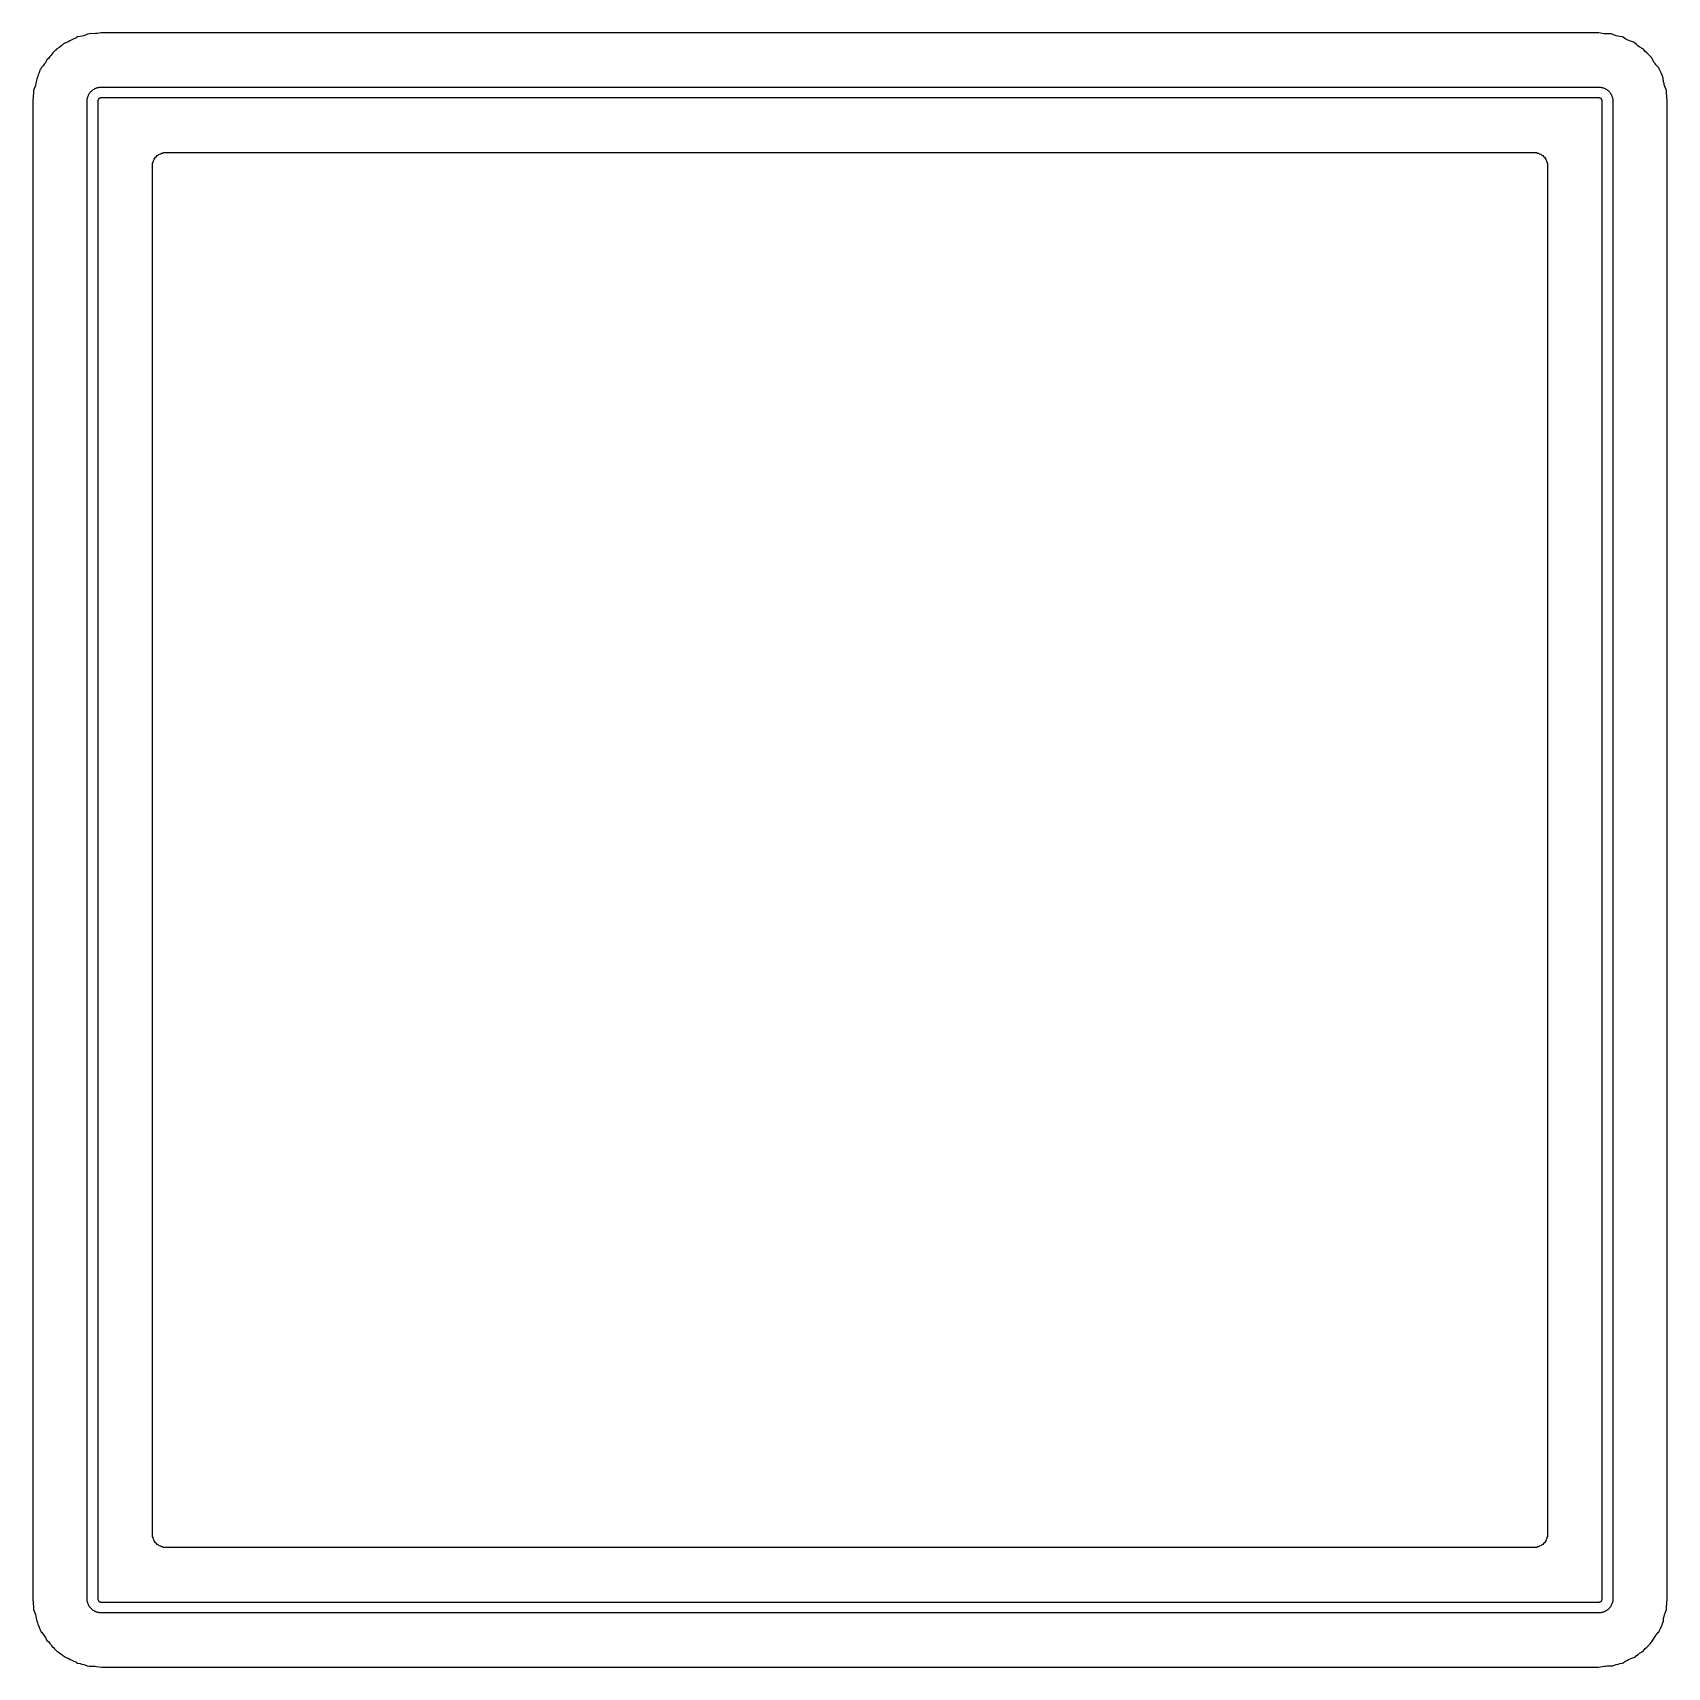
# Model space of a CAD drawing. Extents: x 63 to 223, y -147 to -32.
# Drawn here: x 153.01 to 168.25, y -66.8 to -51.56 of the extents above; entities that cross this region are included whole.
import ezdxf

# ---------------------------------------------------------------- set-up
doc = ezdxf.new("R2010")
doc.units = 0
doc.header["$MEASUREMENT"] = 0
doc.layers.add('BLACK', color=7, linetype='CONTINUOUS')

msp = doc.modelspace()

# ---------------------------------------------------------------- linework, layer by layer
at = {"layer": 'Black'}
for p, q in [((153.314, -51.6586), (153.31, -51.6618)), ((153.348, -51.6459), (153.314, -51.6586)), ((153.36, -51.6383), (153.348, -51.6459)), ((153.374, -51.6322), (153.36, -51.6383)), ((153.385, -51.6244), (153.374, -51.6322)), ((153.398, -51.6187), (153.385, -51.6244)), ((153.417, -51.6113), (153.398, -51.6187)), ((153.418, -51.6099), (153.417, -51.6113)), ((153.42, -51.609), (153.418, -51.6099)), ((153.432, -51.6012), (153.42, -51.609)), ((153.458, -51.598), (153.432, -51.6012)), ((153.474, -51.5931), (153.458, -51.598)), ((153.49, -51.5896), (153.474, -51.5931)), ((153.526, -51.5749), (153.49, -51.5896)), ((153.545, -51.5716), (153.526, -51.5749)), ((153.553, -51.5704), (153.545, -51.5716)), ((153.584, -51.5717), (153.553, -51.5704)), ((153.599, -51.5697), (153.584, -51.5717)), ((153.614, -51.5694), (153.599, -51.5697)), ((153.653, -51.5616), (153.614, -51.5694)), ((167.614, -51.5616), (153.653, -51.5616)), ((167.662, -51.5712), (167.614, -51.5616)), ((167.676, -51.5715), (167.662, -51.5712)), ((167.689, -51.5736), (167.676, -51.5715)), ((167.732, -51.573), (167.689, -51.5736)), ((167.739, -51.5742), (167.732, -51.573)), ((167.732, -51.573), (167.732, -51.573)), ((167.777, -51.5896), (167.739, -51.5742)), ((167.793, -51.5931), (167.777, -51.5896)), ((167.809, -51.598), (167.793, -51.5931)), ((167.835, -51.6012), (167.809, -51.598)), ((167.865, -51.6213), (167.835, -51.6012)), ((167.87, -51.6233), (167.865, -51.6213)), ((167.873, -51.6263), (167.87, -51.6233)), ((167.875, -51.6271), (167.873, -51.6263)), ((167.887, -51.6315), (167.875, -51.6271)), ((167.899, -51.6376), (167.887, -51.6315)), ((167.942, -51.6513), (167.899, -51.6376)), ((167.945, -51.6533), (167.942, -51.6513)), ((167.965, -51.673), (167.945, -51.6533)), ((153.163, -51.7986), (153.145, -51.814)), ((153.174, -51.7848), (153.163, -51.7986)), ((153.186, -51.7718), (153.174, -51.7848)), ((153.201, -51.7491), (153.186, -51.7718)), ((153.207, -51.7439), (153.201, -51.7491)), ((153.212, -51.7389), (153.207, -51.7439)), ((153.228, -51.7256), (153.212, -51.7389)), ((153.229, -51.7241), (153.228, -51.7256)), ((153.23, -51.723), (153.229, -51.7241)), ((153.236, -51.7154), (153.23, -51.723)), ((153.259, -51.7025), (153.236, -51.7154)), ((153.272, -51.6918), (153.259, -51.7025)), ((153.285, -51.6822), (153.272, -51.6918)), ((153.301, -51.6664), (153.285, -51.6822)), ((153.302, -51.6662), (153.301, -51.6664)), ((153.307, -51.6629), (153.302, -51.6662)), ((153.31, -51.6618), (153.307, -51.6629)), ((167.979, -51.6826), (167.965, -51.673)), ((167.992, -51.6933), (167.979, -51.6826)), ((168.031, -51.7154), (167.992, -51.6933)), ((168.048, -51.737), (168.031, -51.7154)), ((168.063, -51.75), (168.048, -51.737)), ((168.077, -51.7636), (168.063, -51.75)), ((168.082, -51.7671), (168.077, -51.7636)), ((168.091, -51.7769), (168.082, -51.7671)), ((168.103, -51.791), (168.091, -51.7769)), ((168.106, -51.7941), (168.103, -51.791)), ((168.107, -51.7954), (168.106, -51.7941)), ((168.108, -51.7974), (168.107, -51.7954)), ((168.109, -51.7999), (168.108, -51.7974)), ((168.132, -51.841), (168.109, -51.7999)), ((153.065, -51.9549), (153.061, -51.9659)), ((153.074, -51.9356), (153.065, -51.9549)), ((153.078, -51.9218), (153.074, -51.9356)), ((153.082, -51.9137), (153.078, -51.9218)), ((153.086, -51.9053), (153.082, -51.9124)), ((153.082, -51.9124), (153.082, -51.9137)), ((153.089, -51.8988), (153.086, -51.9043)), ((153.086, -51.9043), (153.086, -51.9053)), ((153.091, -51.8962), (153.089, -51.8988)), ((153.094, -51.8904), (153.091, -51.8962)), ((153.113, -51.8703), (153.094, -51.8903)), ((153.094, -51.8903), (153.094, -51.8904)), ((153.122, -51.8559), (153.113, -51.8703)), ((153.132, -51.8421), (153.122, -51.8559)), ((153.136, -51.8338), (153.132, -51.8421)), ((153.138, -51.8295), (153.136, -51.8338)), ((153.14, -51.8257), (153.138, -51.8295)), ((153.145, -51.814), (153.14, -51.8257)), ((168.139, -51.8491), (168.132, -51.841)), ((168.144, -51.8584), (168.139, -51.8491)), ((168.144, -51.859), (168.144, -51.8584)), ((168.148, -51.8618), (168.144, -51.859)), ((168.15, -51.8653), (168.148, -51.8618)), ((168.173, -51.8903), (168.15, -51.8653)), ((168.173, -51.8904), (168.173, -51.8903)), ((168.176, -51.8962), (168.173, -51.8904)), ((168.178, -51.8988), (168.176, -51.8962)), ((168.18, -51.9039), (168.178, -51.8988)), ((168.181, -51.9077), (168.18, -51.9039)), ((168.182, -51.9087), (168.181, -51.9077)), ((168.182, -51.9097), (168.182, -51.9087)), ((168.192, -51.9284), (168.182, -51.9097)), ((168.192, -51.9299), (168.192, -51.9284)), ((168.193, -51.9333), (168.192, -51.9299)), ((168.196, -51.9395), (168.193, -51.9333)), ((168.199, -51.9426), (168.196, -51.9395)), ((168.199, -51.9443), (168.199, -51.9426)), ((168.199, -51.9444), (168.199, -51.9443)), ((168.204, -51.9558), (168.199, -51.9444)), ((168.205, -51.9591), (168.204, -51.9558)), ((168.212, -51.9775), (168.205, -51.9591)), ((153.022, -52.1072), (153.02, -52.1281)), ((153.04, -52.0528), (153.022, -52.1017)), ((153.022, -52.1017), (153.022, -52.1026)), ((153.022, -52.1026), (153.022, -52.1072)), ((153.022, -52.1072), (153.022, -52.1072)), ((153.043, -52.0359), (153.04, -52.0528)), ((153.047, -52.0192), (153.043, -52.0359)), ((153.048, -52.0065), (153.047, -52.0192)), ((153.052, -51.9937), (153.048, -52.0065)), ((153.058, -51.9776), (153.052, -51.9937)), ((153.061, -51.9659), (153.058, -51.9776)), ((153.546, -52.1223), (153.551, -52.1163)), ((153.551, -52.1163), (153.556, -52.11)), ((153.556, -52.11), (153.557, -52.1096)), ((153.557, -52.1089), (153.561, -52.106)), ((153.557, -52.1096), (153.557, -52.1089)), ((153.561, -52.106), (153.564, -52.1024)), ((153.564, -52.1024), (153.569, -52.0993)), ((153.569, -52.0993), (153.572, -52.0957)), ((153.572, -52.0957), (153.575, -52.0941)), ((153.575, -52.0941), (153.577, -52.0919)), ((153.577, -52.0919), (153.578, -52.0913)), ((153.578, -52.0913), (153.579, -52.0905)), ((153.579, -52.0905), (153.586, -52.0869)), ((153.586, -52.0869), (153.592, -52.083)), ((153.592, -52.083), (153.593, -52.0828)), ((153.593, -52.0828), (153.594, -52.0823)), ((153.594, -52.0823), (153.596, -52.0818)), ((153.596, -52.0818), (153.597, -52.0808)), ((153.597, -52.0808), (153.604, -52.0784)), ((153.604, -52.0784), (153.61, -52.0756)), ((153.61, -52.0756), (153.612, -52.0755)), ((153.612, -52.0755), (153.614, -52.0749)), ((153.614, -52.0749), (153.616, -52.0746)), ((153.616, -52.0746), (153.617, -52.074)), ((153.617, -52.074), (153.618, -52.0739)), ((153.618, -52.0737), (153.626, -52.0723)), ((153.618, -52.0739), (153.618, -52.0737)), ((153.626, -52.0723), (153.634, -52.0707)), ((153.634, -52.0707), (153.635, -52.0708)), ((153.635, -52.0708), (153.635, -52.0707)), ((153.635, -52.0707), (153.638, -52.0707)), ((153.638, -52.0707), (153.641, -52.0702)), ((153.641, -52.0702), (153.645, -52.0703)), ((153.645, -52.0703), (153.649, -52.0696)), ((153.649, -52.0696), (167.619, -52.0696)), ((167.619, -52.0696), (167.623, -52.0704)), ((167.623, -52.0704), (167.628, -52.0704)), ((167.628, -52.0704), (167.63, -52.0707)), ((167.63, -52.0707), (167.632, -52.0707)), ((167.632, -52.0707), (167.632, -52.0708)), ((167.632, -52.0708), (167.633, -52.0707)), ((167.633, -52.0707), (167.641, -52.0723)), ((167.641, -52.0723), (167.649, -52.0737)), ((167.649, -52.0737), (167.649, -52.0739)), ((167.649, -52.0739), (167.65, -52.074)), ((167.65, -52.074), (167.651, -52.0746)), ((167.651, -52.0746), (167.653, -52.0749)), ((167.653, -52.0749), (167.655, -52.0755)), ((167.655, -52.0755), (167.657, -52.0756)), ((167.657, -52.0756), (167.663, -52.0784)), ((167.663, -52.0784), (167.67, -52.0808)), ((167.67, -52.0808), (167.671, -52.0818)), ((167.671, -52.0818), (167.673, -52.0823)), ((167.673, -52.0823), (167.674, -52.0828)), ((167.674, -52.0828), (167.675, -52.083)), ((167.675, -52.083), (167.681, -52.0869)), ((167.681, -52.0869), (167.688, -52.0905)), ((167.688, -52.0905), (167.689, -52.0913)), ((167.689, -52.0913), (167.69, -52.0919)), ((167.69, -52.0919), (167.691, -52.0928)), ((167.691, -52.0928), (167.692, -52.0936)), ((167.692, -52.0936), (167.693, -52.0944)), ((167.693, -52.0944), (167.694, -52.0949)), ((167.694, -52.0949), (167.7, -52.0999)), ((167.7, -52.0999), (167.706, -52.1045)), ((167.706, -52.1045), (167.706, -52.1056)), ((167.706, -52.1056), (167.707, -52.1065)), ((167.707, -52.1065), (167.708, -52.1078)), ((167.708, -52.1078), (167.71, -52.1089)), ((167.71, -52.1089), (167.71, -52.1096)), ((167.71, -52.1096), (167.711, -52.11)), ((167.711, -52.11), (167.716, -52.1163)), ((167.716, -52.1163), (167.721, -52.1223)), ((168.215, -51.9845), (168.212, -51.9775)), ((168.219, -52.0199), (168.215, -51.9845)), ((168.223, -52.0339), (168.219, -52.0199)), ((168.225, -52.0484), (168.223, -52.0339)), ((168.245, -52.1017), (168.225, -52.0484)), ((168.245, -52.1026), (168.245, -52.1017)), ((168.245, -52.1072), (168.245, -52.1026)), ((168.247, -52.1281), (168.245, -52.1072)), ((168.245, -52.1072), (168.245, -52.1072)), ((153.016, -52.1875), (153.014, -52.2)), ((153.014, -52.2), (153.014, -66.1615)), ((153.017, -52.1664), (153.016, -52.1875)), ((153.018, -52.1512), (153.017, -52.1543)), ((153.017, -52.1543), (153.017, -52.1664)), ((153.019, -52.1491), (153.018, -52.1501)), ((153.018, -52.1501), (153.018, -52.1512)), ((153.02, -52.1281), (153.019, -52.1491)), ((153.522, -52.1958), (153.523, -52.1921)), ((153.522, -66.1658), (153.522, -52.1958)), ((153.523, -52.1774), (153.525, -52.1715)), ((153.523, -52.18), (153.523, -52.1774)), ((153.523, -52.1825), (153.523, -52.18)), ((153.523, -52.1854), (153.523, -52.1825)), ((153.523, -52.1883), (153.523, -52.1854)), ((153.523, -52.1921), (153.523, -52.1883)), ((153.525, -52.1715), (153.526, -52.1654)), ((153.526, -52.1654), (153.527, -52.1632)), ((153.527, -52.1632), (153.528, -52.1623)), ((153.528, -52.1602), (153.53, -52.1545)), ((153.528, -52.1607), (153.528, -52.1602)), ((153.528, -52.1621), (153.528, -52.1607)), ((153.528, -52.1622), (153.528, -52.1621)), ((153.528, -52.1623), (153.528, -52.1622)), ((153.53, -52.1545), (153.533, -52.1467)), ((153.533, -52.1467), (153.535, -52.1415)), ((153.535, -52.1415), (153.538, -52.1359)), ((153.538, -52.1359), (153.541, -52.1316)), ((153.541, -52.1316), (153.544, -52.1268)), ((153.544, -52.1268), (153.545, -52.1254)), ((153.545, -52.1254), (153.546, -52.1238)), ((153.546, -52.1231), (153.546, -52.1223)), ((153.546, -52.1238), (153.546, -52.1231)), ((153.623, -52.1909), (153.622, -52.1933)), ((153.622, -52.1933), (153.622, -52.1967)), ((153.622, -52.1967), (153.622, -52.1996)), ((153.622, -52.1996), (153.622, -66.162)), ((153.624, -52.1869), (153.623, -52.1909)), ((153.625, -52.1863), (153.624, -52.1869)), ((153.624, -52.1869), (153.624, -52.1869)), ((153.626, -52.1843), (153.625, -52.1857)), ((153.625, -52.1857), (153.625, -52.1862)), ((153.625, -52.1862), (153.625, -52.1863)), ((153.629, -52.1793), (153.626, -52.1835)), ((153.626, -52.1835), (153.626, -52.1843)), ((153.631, -52.1775), (153.629, -52.1787)), ((153.629, -52.1787), (153.629, -52.1793)), ((153.632, -52.1762), (153.631, -52.1775)), ((153.633, -52.1758), (153.632, -52.1762)), ((153.634, -52.174), (153.633, -52.1758)), ((153.638, -52.172), (153.634, -52.174)), ((153.642, -52.1707), (153.638, -52.172)), ((153.646, -52.17), (153.642, -52.1707)), ((153.642, -52.1707), (153.642, -52.1707)), ((153.65, -52.1701), (153.646, -52.17)), ((153.653, -52.1696), (153.65, -52.1701)), ((167.614, -52.1696), (153.653, -52.1696)), ((167.616, -52.1699), (167.614, -52.1696)), ((167.621, -52.1699), (167.616, -52.1699)), ((167.625, -52.1707), (167.621, -52.1699)), ((167.629, -52.172), (167.625, -52.1707)), ((167.625, -52.1707), (167.625, -52.1707)), ((167.634, -52.1748), (167.629, -52.172)), ((167.636, -52.1766), (167.634, -52.1748)), ((167.638, -52.1783), (167.636, -52.1766)), ((167.636, -52.1766), (167.636, -52.1766)), ((167.64, -52.1815), (167.638, -52.1783)), ((167.642, -52.1836), (167.64, -52.1815)), ((167.642, -52.1838), (167.642, -52.1836)), ((167.642, -52.1863), (167.642, -52.1838)), ((167.643, -52.1869), (167.642, -52.1863)), ((167.644, -52.1909), (167.643, -52.1869)), ((167.643, -52.1869), (167.643, -52.1869)), ((167.645, -52.1933), (167.644, -52.1909)), ((167.645, -52.1967), (167.645, -52.1933)), ((167.645, -52.1996), (167.645, -52.1967)), ((167.645, -66.162), (167.645, -52.1996)), ((167.721, -52.1223), (167.721, -52.1228)), ((167.721, -52.1228), (167.722, -52.1251)), ((167.722, -52.1251), (167.724, -52.127)), ((167.724, -52.127), (167.727, -52.1322)), ((167.727, -52.1322), (167.731, -52.137)), ((167.731, -52.137), (167.731, -52.1398)), ((167.731, -52.1398), (167.733, -52.1424)), ((167.733, -52.1424), (167.733, -52.1446)), ((167.733, -52.1446), (167.734, -52.1467)), ((167.734, -52.1467), (167.737, -52.1545)), ((167.737, -52.1545), (167.739, -52.1602)), ((167.739, -52.1602), (167.739, -52.1607)), ((167.739, -52.1607), (167.739, -52.1621)), ((167.739, -52.1621), (167.739, -52.1622)), ((167.739, -52.1622), (167.739, -52.1623)), ((167.739, -52.1623), (167.74, -52.1632)), ((167.74, -52.1632), (167.741, -52.1654)), ((167.741, -52.1654), (167.742, -52.1715)), ((167.742, -52.1715), (167.744, -52.1774)), ((167.744, -52.1774), (167.744, -52.18)), ((167.744, -52.18), (167.744, -52.1825)), ((167.744, -52.1825), (167.744, -52.1854)), ((167.744, -52.1854), (167.744, -52.1883)), ((167.744, -52.1883), (167.744, -52.1921)), ((167.744, -52.1921), (167.745, -52.1958)), ((167.745, -52.1958), (167.745, -66.1658)), ((168.248, -52.1491), (168.247, -52.1281)), ((168.249, -52.1501), (168.248, -52.1491)), ((168.249, -52.1512), (168.249, -52.1501)), ((168.25, -52.1543), (168.249, -52.1512)), ((168.25, -52.1664), (168.25, -52.1543)), ((168.251, -52.1875), (168.25, -52.1664)), ((168.253, -52.2), (168.251, -52.1875)), ((168.253, -54.5773), (168.253, -52.2)), ((154.154, -52.7326), (154.16, -52.723)), ((154.16, -52.723), (154.168, -52.7158)), ((154.168, -52.7158), (154.175, -52.7073)), ((154.175, -52.7073), (154.185, -52.7018)), ((154.185, -52.7018), (154.194, -52.6946)), ((154.194, -52.6946), (154.204, -52.6908)), ((154.204, -52.6908), (154.214, -52.6853)), ((154.214, -52.6853), (154.225, -52.6833)), ((154.225, -52.6833), (154.235, -52.6795)), ((154.235, -52.6795), (154.246, -52.6795)), ((154.246, -52.6795), (154.257, -52.6776)), ((154.257, -52.6776), (167.01, -52.6776)), ((167.01, -52.6776), (167.021, -52.6795)), ((167.021, -52.6795), (167.032, -52.6795)), ((167.032, -52.6795), (167.042, -52.6833)), ((167.042, -52.6833), (167.053, -52.6853)), ((167.053, -52.6853), (167.063, -52.6908)), ((167.063, -52.6908), (167.073, -52.6946)), ((167.073, -52.6946), (167.082, -52.7018)), ((167.082, -52.7018), (167.092, -52.7073)), ((167.092, -52.7073), (167.099, -52.7158)), ((167.099, -52.7158), (167.107, -52.723)), ((167.107, -52.723), (167.113, -52.7326)), ((154.13, -52.8046), (154.132, -52.7937)), ((154.13, -65.557), (154.13, -52.8046)), ((154.132, -52.7825), (154.136, -52.7721)), ((154.132, -52.7937), (154.132, -52.7825)), ((154.136, -52.7721), (154.138, -52.7612)), ((154.138, -52.7612), (154.143, -52.7515)), ((154.143, -52.7515), (154.147, -52.7411)), ((154.147, -52.7411), (154.154, -52.7326)), ((167.113, -52.7326), (167.12, -52.7411)), ((167.12, -52.7411), (167.124, -52.7515)), ((167.124, -52.7515), (167.129, -52.7612)), ((167.129, -52.7612), (167.131, -52.7721)), ((167.131, -52.7721), (167.135, -52.7825)), ((167.135, -52.7825), (167.135, -52.7937)), ((167.135, -52.7937), (167.137, -52.8046)), ((167.137, -52.8046), (167.137, -65.557)), ((168.253, -66.1615), (168.253, -54.5773)), ((154.132, -65.5679), (154.13, -65.557)), ((154.132, -65.5791), (154.132, -65.5679)), ((154.136, -65.5895), (154.132, -65.5791)), ((154.138, -65.6004), (154.136, -65.5895)), ((154.143, -65.6101), (154.138, -65.6004)), ((154.147, -65.6205), (154.143, -65.6101)), ((154.154, -65.629), (154.147, -65.6205)), ((154.16, -65.6386), (154.154, -65.629)), ((154.168, -65.6458), (154.16, -65.6386)), ((154.175, -65.6543), (154.168, -65.6458)), ((154.185, -65.6598), (154.175, -65.6543)), ((154.194, -65.667), (154.185, -65.6598)), ((154.204, -65.6708), (154.194, -65.667)), ((154.214, -65.6763), (154.204, -65.6708)), ((154.225, -65.6783), (154.214, -65.6763)), ((154.235, -65.6821), (154.225, -65.6783)), ((167.042, -65.6783), (167.032, -65.6821)), ((167.053, -65.6763), (167.042, -65.6783)), ((167.063, -65.6708), (167.053, -65.6763)), ((167.073, -65.667), (167.063, -65.6708)), ((167.082, -65.6598), (167.073, -65.667)), ((167.092, -65.6543), (167.082, -65.6598)), ((167.099, -65.6458), (167.092, -65.6543)), ((167.107, -65.6386), (167.099, -65.6458)), ((167.113, -65.629), (167.107, -65.6386)), ((167.12, -65.6205), (167.113, -65.629)), ((167.124, -65.6101), (167.12, -65.6205)), ((167.129, -65.6004), (167.124, -65.6101)), ((167.131, -65.5895), (167.129, -65.6004)), ((167.135, -65.5791), (167.131, -65.5895)), ((167.137, -65.557), (167.135, -65.5679)), ((167.135, -65.5679), (167.135, -65.5791)), ((154.246, -65.6821), (154.235, -65.6821)), ((154.257, -65.684), (154.246, -65.6821)), ((167.01, -65.684), (154.257, -65.684)), ((167.021, -65.6821), (167.01, -65.684)), ((167.032, -65.6821), (167.021, -65.6821)), ((153.014, -66.1615), (153.016, -66.1719)), ((153.016, -66.1719), (153.017, -66.1934)), ((153.017, -66.1934), (153.017, -66.202)), ((153.017, -66.202), (153.019, -66.2092)), ((153.019, -66.2092), (153.019, -66.2099)), ((153.019, -66.2099), (153.019, -66.2105)), ((153.019, -66.2105), (153.02, -66.2319)), ((153.02, -66.2319), (153.022, -66.2532)), ((153.022, -66.2532), (153.022, -66.2535)), ((153.022, -66.2535), (153.023, -66.2595)), ((153.023, -66.2595), (153.022, -66.2612)), ((153.022, -66.2612), (153.04, -66.3091)), ((153.523, -66.1696), (153.522, -66.1658)), ((153.523, -66.1734), (153.523, -66.1696)), ((153.523, -66.1761), (153.523, -66.1734)), ((153.523, -66.179), (153.523, -66.1761)), ((153.523, -66.1814), (153.523, -66.179)), ((153.523, -66.1838), (153.523, -66.1814)), ((153.525, -66.1899), (153.523, -66.1838)), ((153.526, -66.1961), (153.525, -66.1899)), ((153.527, -66.1982), (153.526, -66.1961)), ((153.528, -66.2005), (153.527, -66.1982)), ((153.528, -66.2012), (153.528, -66.2005)), ((153.53, -66.207), (153.528, -66.2012)), ((153.533, -66.2148), (153.53, -66.207)), ((153.535, -66.2198), (153.533, -66.2148)), ((153.538, -66.2254), (153.535, -66.2198)), ((153.541, -66.2299), (153.538, -66.2254)), ((153.544, -66.2348), (153.541, -66.2299)), ((153.545, -66.2362), (153.544, -66.2348)), ((153.546, -66.2378), (153.545, -66.2362)), ((153.546, -66.2387), (153.546, -66.2378)), ((153.547, -66.2398), (153.546, -66.2387)), ((153.552, -66.2456), (153.547, -66.2398)), ((153.556, -66.2516), (153.552, -66.2456)), ((153.557, -66.2522), (153.556, -66.2516)), ((153.558, -66.2531), (153.557, -66.2522)), ((153.561, -66.2557), (153.558, -66.2531)), ((153.564, -66.2591), (153.561, -66.2557)), ((153.568, -66.262), (153.564, -66.2591)), ((153.572, -66.2654), (153.568, -66.262)), ((153.575, -66.2673), (153.572, -66.2654)), ((153.577, -66.2697), (153.575, -66.2673)), ((153.579, -66.2704), (153.577, -66.2697)), ((153.58, -66.2715), (153.579, -66.2704)), ((153.586, -66.2749), (153.58, -66.2715)), ((153.592, -66.2786), (153.586, -66.2749)), ((153.594, -66.2788), (153.592, -66.2786)), ((153.595, -66.2795), (153.594, -66.2788)), ((153.596, -66.2799), (153.595, -66.2795)), ((153.598, -66.2812), (153.596, -66.2799)), ((153.604, -66.2832), (153.598, -66.2812)), ((153.61, -66.2859), (153.604, -66.2832)), ((153.612, -66.286), (153.61, -66.2859)), ((153.614, -66.2868), (153.612, -66.286)), ((153.616, -66.2871), (153.614, -66.2868)), ((153.617, -66.2875), (153.616, -66.2871)), ((153.618, -66.2876), (153.617, -66.2875)), ((153.618, -66.2878), (153.618, -66.2876)), ((153.626, -66.2892), (153.618, -66.2878)), ((153.622, -66.162), (153.622, -66.1647)), ((153.622, -66.1647), (153.622, -66.1681)), ((153.622, -66.1681), (153.623, -66.1708)), ((153.623, -66.1708), (153.624, -66.1744)), ((153.624, -66.1744), (153.624, -66.1746)), ((153.624, -66.1746), (153.625, -66.1754)), ((153.625, -66.1754), (153.625, -66.1761)), ((153.625, -66.1761), (153.626, -66.1774)), ((153.626, -66.1774), (153.626, -66.1781)), ((153.626, -66.1781), (153.629, -66.1823)), ((153.634, -66.2908), (153.626, -66.2892)), ((153.629, -66.1823), (153.629, -66.1827)), ((153.629, -66.1827), (153.631, -66.184)), ((153.631, -66.184), (153.632, -66.1855)), ((153.632, -66.1855), (153.633, -66.1862)), ((153.633, -66.1862), (153.635, -66.1877)), ((153.635, -66.1877), (153.638, -66.1897)), ((153.638, -66.1897), (153.639, -66.1898)), ((153.639, -66.1898), (153.642, -66.1908)), ((153.642, -66.1908), (153.642, -66.1908)), ((153.642, -66.1908), (153.646, -66.1915)), ((153.646, -66.1915), (153.65, -66.1915)), ((153.65, -66.1915), (153.653, -66.192)), ((153.653, -66.192), (167.614, -66.192)), ((167.614, -66.192), (167.615, -66.1918)), ((167.615, -66.1918), (167.62, -66.1917)), ((167.62, -66.1917), (167.625, -66.1908)), ((167.625, -66.1908), (167.628, -66.1898)), ((167.625, -66.1908), (167.625, -66.1908)), ((167.628, -66.1898), (167.629, -66.1897)), ((167.629, -66.1897), (167.634, -66.1869)), ((167.641, -66.2892), (167.633, -66.2908)), ((167.634, -66.1869), (167.636, -66.1847)), ((167.636, -66.1847), (167.637, -66.1847)), ((167.637, -66.1847), (167.638, -66.1833)), ((167.638, -66.1833), (167.64, -66.1801)), ((167.64, -66.1801), (167.642, -66.178)), ((167.649, -66.2878), (167.641, -66.2892)), ((167.642, -66.1759), (167.643, -66.1746)), ((167.642, -66.1777), (167.642, -66.1759)), ((167.642, -66.178), (167.642, -66.1777)), ((167.642, -66.178), (167.642, -66.178)), ((167.643, -66.1744), (167.644, -66.1708)), ((167.643, -66.1746), (167.643, -66.1744)), ((167.644, -66.1708), (167.645, -66.1681)), ((167.645, -66.1647), (167.645, -66.162)), ((167.645, -66.1681), (167.645, -66.1647)), ((167.65, -66.2875), (167.649, -66.2876)), ((167.649, -66.2876), (167.649, -66.2878)), ((167.651, -66.2871), (167.65, -66.2875)), ((167.653, -66.2868), (167.651, -66.2871)), ((167.655, -66.286), (167.653, -66.2868)), ((167.657, -66.2859), (167.655, -66.286)), ((167.663, -66.2832), (167.657, -66.2859)), ((167.669, -66.2812), (167.663, -66.2832)), ((167.671, -66.2799), (167.669, -66.2812)), ((167.672, -66.2795), (167.671, -66.2799)), ((167.673, -66.2788), (167.672, -66.2795)), ((167.675, -66.2786), (167.673, -66.2788)), ((167.681, -66.2749), (167.675, -66.2786)), ((167.687, -66.2715), (167.681, -66.2749)), ((167.688, -66.2704), (167.687, -66.2715)), ((167.69, -66.2697), (167.688, -66.2704)), ((167.691, -66.2686), (167.69, -66.2697)), ((167.693, -66.2676), (167.691, -66.2686)), ((167.694, -66.2666), (167.693, -66.2669)), ((167.693, -66.2669), (167.693, -66.2676)), ((167.7, -66.2614), (167.694, -66.2666)), ((167.706, -66.2565), (167.7, -66.2614)), ((167.707, -66.2557), (167.706, -66.2565)), ((167.708, -66.2539), (167.707, -66.255)), ((167.707, -66.255), (167.707, -66.2557)), ((167.709, -66.2531), (167.708, -66.2539)), ((167.71, -66.2522), (167.709, -66.2531)), ((167.711, -66.2516), (167.71, -66.2522)), ((167.715, -66.2456), (167.711, -66.2516)), ((167.72, -66.2398), (167.715, -66.2456)), ((167.721, -66.239), (167.72, -66.2398)), ((167.722, -66.2364), (167.721, -66.2389)), ((167.721, -66.2389), (167.721, -66.239)), ((167.725, -66.2344), (167.722, -66.2364)), ((167.727, -66.2293), (167.725, -66.2344)), ((167.731, -66.2246), (167.727, -66.2293)), ((167.733, -66.219), (167.731, -66.2217)), ((167.731, -66.2217), (167.731, -66.2246)), ((167.734, -66.2148), (167.733, -66.2168)), ((167.733, -66.2168), (167.733, -66.219)), ((167.737, -66.2071), (167.734, -66.2148)), ((167.739, -66.2012), (167.737, -66.2071)), ((167.74, -66.1982), (167.739, -66.2005)), ((167.739, -66.2005), (167.739, -66.2012)), ((167.741, -66.1961), (167.74, -66.1982)), ((167.742, -66.1899), (167.741, -66.1961)), ((167.744, -66.1838), (167.742, -66.1899)), ((167.745, -66.1658), (167.744, -66.1696)), ((167.744, -66.1696), (167.744, -66.1734)), ((167.744, -66.1734), (167.744, -66.1761)), ((167.744, -66.1761), (167.744, -66.179)), ((167.744, -66.179), (167.744, -66.1814)), ((167.744, -66.1814), (167.744, -66.1838)), ((168.226, -66.312), (168.245, -66.2612)), ((168.244, -66.2595), (168.245, -66.2535)), ((168.245, -66.2612), (168.244, -66.2595)), ((168.245, -66.2532), (168.247, -66.2319)), ((168.245, -66.2535), (168.245, -66.2532)), ((168.247, -66.2319), (168.248, -66.2105)), ((168.248, -66.2092), (168.25, -66.202)), ((168.248, -66.2099), (168.248, -66.2092)), ((168.248, -66.2105), (168.248, -66.2099)), ((168.25, -66.1934), (168.251, -66.1719)), ((168.25, -66.202), (168.25, -66.1934)), ((168.251, -66.1719), (168.253, -66.1615)), ((153.04, -66.3091), (153.043, -66.3261)), ((153.043, -66.3261), (153.047, -66.3428)), ((153.047, -66.3428), (153.048, -66.355)), ((153.048, -66.355), (153.052, -66.368)), ((153.052, -66.368), (153.058, -66.3841)), ((153.058, -66.3841), (153.061, -66.3973)), ((153.061, -66.3973), (153.064, -66.4052)), ((153.064, -66.4052), (153.073, -66.4249)), ((153.073, -66.4249), (153.076, -66.4364)), ((153.076, -66.4364), (153.081, -66.445)), ((153.635, -66.2907), (153.634, -66.2908)), ((153.635, -66.2908), (153.635, -66.2907)), ((153.638, -66.2908), (153.635, -66.2908)), ((153.641, -66.2913), (153.638, -66.2908)), ((153.645, -66.2913), (153.641, -66.2913)), ((153.649, -66.292), (153.645, -66.2913)), ((167.619, -66.292), (153.649, -66.292)), ((167.624, -66.2911), (167.619, -66.292)), ((167.629, -66.291), (167.624, -66.2911)), ((167.63, -66.2908), (167.629, -66.291)), ((167.632, -66.2908), (167.63, -66.2908)), ((167.633, -66.2908), (167.632, -66.2907)), ((167.632, -66.2907), (167.632, -66.2908)), ((168.182, -66.4506), (168.192, -66.4314)), ((168.192, -66.4314), (168.194, -66.4265)), ((168.194, -66.4265), (168.195, -66.4252)), ((168.195, -66.4252), (168.198, -66.4189)), ((168.198, -66.4189), (168.199, -66.4172)), ((168.199, -66.4172), (168.201, -66.4122)), ((168.201, -66.4122), (168.202, -66.4121)), ((168.202, -66.4121), (168.204, -66.4057)), ((168.204, -66.4057), (168.205, -66.4008)), ((168.205, -66.4008), (168.212, -66.3827)), ((168.212, -66.3827), (168.216, -66.3734)), ((168.216, -66.3734), (168.219, -66.3413)), ((168.219, -66.3413), (168.223, -66.3268)), ((168.223, -66.3268), (168.226, -66.312)), ((153.081, -66.445), (153.081, -66.446)), ((153.081, -66.446), (153.086, -66.4574)), ((153.086, -66.4574), (153.087, -66.4586)), ((153.087, -66.4586), (153.09, -66.4629)), ((153.09, -66.4629), (153.091, -66.4654)), ((153.091, -66.4654), (153.094, -66.4712)), ((153.094, -66.4712), (153.095, -66.4718)), ((153.095, -66.4718), (153.111, -66.4899)), ((153.111, -66.4899), (153.111, -66.4903)), ((153.111, -66.4903), (153.112, -66.4906)), ((153.112, -66.4906), (153.123, -66.5089)), ((153.123, -66.5089), (153.135, -66.5271)), ((153.135, -66.5271), (153.135, -66.5276)), ((153.135, -66.5276), (153.135, -66.528)), ((153.135, -66.528), (153.14, -66.5396)), ((153.14, -66.5396), (153.147, -66.5493)), ((153.147, -66.5493), (153.147, -66.5497)), ((153.147, -66.5497), (153.163, -66.5631)), ((153.163, -66.5631), (153.174, -66.5769)), ((153.174, -66.5769), (153.187, -66.59)), ((153.187, -66.59), (153.2, -66.6109)), ((168.08, -66.5948), (168.093, -66.5817)), ((168.093, -66.5817), (168.104, -66.5679)), ((168.104, -66.5679), (168.109, -66.5638)), ((168.109, -66.5638), (168.133, -66.5206)), ((168.133, -66.5206), (168.14, -66.5118)), ((168.14, -66.5118), (168.145, -66.502)), ((168.145, -66.5019), (168.148, -66.4993)), ((168.145, -66.502), (168.145, -66.5019)), ((168.148, -66.4993), (168.15, -66.496)), ((168.15, -66.496), (168.172, -66.4718)), ((168.172, -66.4718), (168.173, -66.4712)), ((168.173, -66.4712), (168.176, -66.4654)), ((168.176, -66.4654), (168.177, -66.4629)), ((168.177, -66.4629), (168.18, -66.4586)), ((168.18, -66.4582), (168.182, -66.4519)), ((168.18, -66.4586), (168.18, -66.4582)), ((168.182, -66.4512), (168.182, -66.4506)), ((168.182, -66.4519), (168.182, -66.4512)), ((153.2, -66.6109), (153.204, -66.6133)), ((153.204, -66.6133), (153.217, -66.6265)), ((153.217, -66.6265), (153.231, -66.639)), ((153.231, -66.639), (153.24, -66.6501)), ((153.24, -66.6501), (153.241, -66.6506)), ((153.241, -66.6506), (153.243, -66.6518)), ((153.243, -66.6518), (153.256, -66.6593)), ((153.256, -66.6593), (153.271, -66.6709)), ((153.271, -66.6709), (153.286, -66.6816)), ((153.286, -66.6816), (153.294, -66.6903)), ((153.294, -66.6903), (153.302, -66.6935)), ((153.302, -66.6935), (153.32, -66.7053)), ((153.32, -66.7053), (153.326, -66.7091)), ((153.326, -66.7091), (153.35, -66.718)), ((153.35, -66.718), (153.364, -66.7259)), ((153.364, -66.7259), (153.378, -66.7324)), ((153.378, -66.7324), (153.385, -66.7371)), ((153.385, -66.7371), (153.398, -66.7428)), ((153.398, -66.7428), (153.417, -66.7502)), ((167.834, -66.7608), (167.864, -66.7413)), ((167.864, -66.7413), (167.877, -66.7352)), ((167.877, -66.7352), (167.89, -66.7277)), ((167.89, -66.7277), (167.938, -66.7101)), ((167.938, -66.7101), (167.94, -66.7098)), ((167.94, -66.7098), (167.942, -66.7088)), ((167.942, -66.7087), (167.953, -66.7023)), ((167.942, -66.7088), (167.942, -66.7087)), ((167.953, -66.7023), (167.955, -66.7013)), ((167.955, -66.7013), (167.965, -66.6902)), ((167.965, -66.6902), (167.981, -66.6795)), ((167.981, -66.6795), (167.995, -66.6679)), ((167.995, -66.6679), (168.024, -66.6518)), ((168.024, -66.6518), (168.026, -66.6506)), ((168.026, -66.6506), (168.027, -66.6501)), ((168.027, -66.6501), (168.046, -66.6253)), ((168.046, -66.6253), (168.061, -66.6129)), ((168.061, -66.6129), (168.074, -66.5997)), ((168.074, -66.5997), (168.08, -66.5958)), ((168.08, -66.5958), (168.08, -66.5948)), ((153.417, -66.7502), (153.418, -66.7516)), ((153.418, -66.7516), (153.42, -66.7525)), ((153.42, -66.7525), (153.433, -66.7608)), ((153.433, -66.7608), (153.435, -66.7618)), ((153.435, -66.7618), (153.436, -66.7624)), ((153.436, -66.7624), (153.456, -66.7645)), ((153.456, -66.7645), (153.473, -66.7697)), ((153.473, -66.7697), (153.492, -66.7738)), ((153.492, -66.7738), (153.515, -66.784)), ((153.515, -66.784), (153.522, -66.7852)), ((153.522, -66.7852), (153.544, -66.7891)), ((153.544, -66.7891), (153.546, -66.7898)), ((153.546, -66.7898), (153.581, -66.7888)), ((153.581, -66.7888), (153.595, -66.7909)), ((153.595, -66.7909), (153.609, -66.7912)), ((153.609, -66.7912), (153.654, -66.8)), ((153.654, -66.8), (167.613, -66.8)), ((167.613, -66.8), (167.668, -66.7892)), ((167.668, -66.7892), (167.68, -66.7889)), ((167.68, -66.7889), (167.692, -66.7868)), ((167.692, -66.7868), (167.708, -66.7867)), ((167.708, -66.7867), (167.711, -66.7872)), ((167.711, -66.7872), (167.714, -66.7868)), ((167.714, -66.7868), (167.734, -66.7877)), ((167.734, -66.7877), (167.745, -66.7857)), ((167.745, -66.7857), (167.751, -66.7843)), ((167.751, -66.7843), (167.775, -66.7738)), ((167.775, -66.7738), (167.794, -66.7697)), ((167.794, -66.7697), (167.811, -66.7645)), ((167.811, -66.7645), (167.831, -66.7624)), ((167.831, -66.7624), (167.832, -66.7618)), ((167.832, -66.7618), (167.834, -66.7608))]:
    msp.add_line(p, q, dxfattribs=at)

doc.saveas('drawing.dxf')
